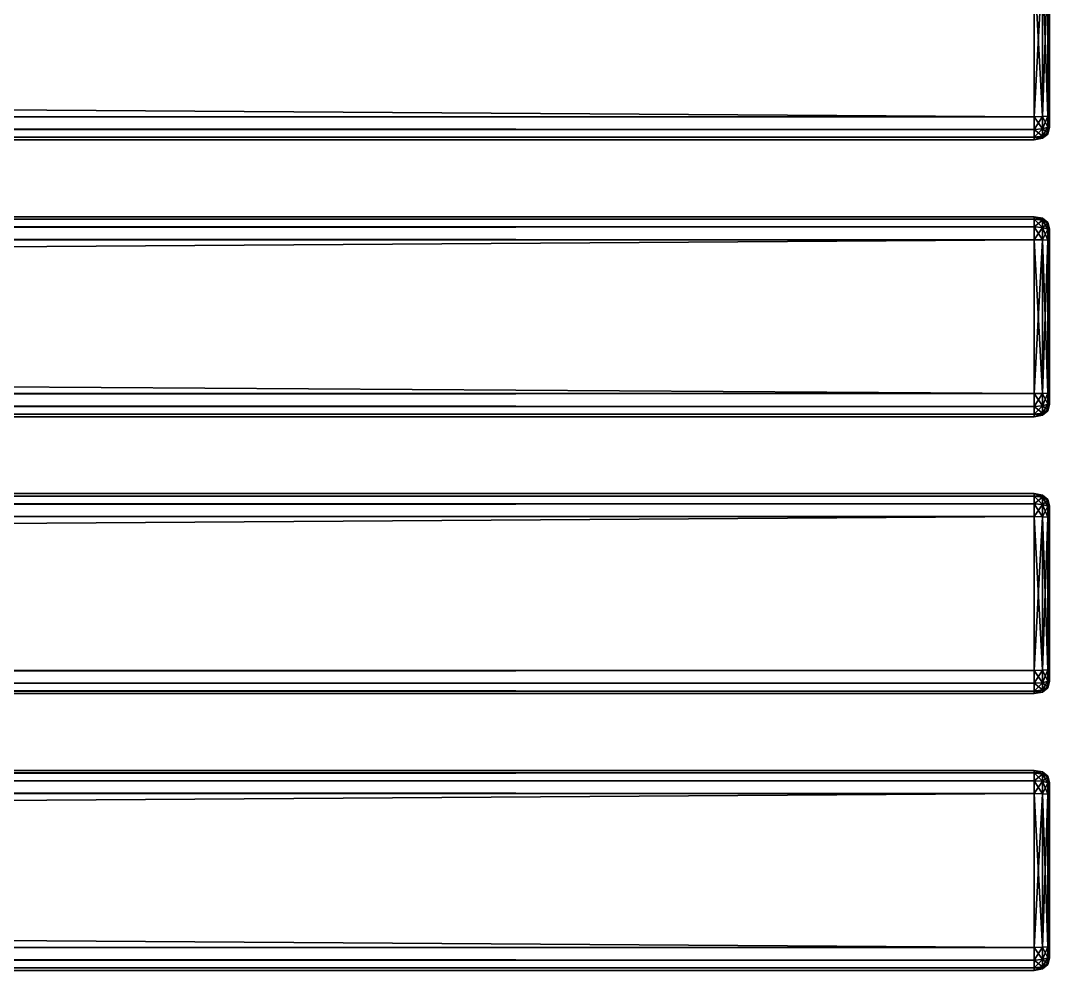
# Model space of a CAD drawing. Header units: millimetres. Extents: x -1500 to 1500, y -265 to 265.
# Drawn here: x 1366.3 to 1500, y -265 to -141.5 of the extents above; entities that cross this region are included whole.
import ezdxf

# ---------------------------------------------------------------- set-up
doc = ezdxf.new("R2010")
doc.units = ezdxf.units.MM
doc.layers.add('DREVO', color=7, linetype='Continuous', true_color=0xffffff)

msp = doc.modelspace()

# ---------------------------------------------------------------- meshes
at = {"layer": 'DREVO'}
mesh = msp.add_polyface(dxfattribs=at)
corners = [(-1498, -206, 420.01), (1498, -206, 420.01), (1498, -204.33, 419.67), (-1498, -262, 420.01), (1498, -262, 420.01), (1498, -242, 420.01), (-1498, -239, 417.01), (1498, -239, 417.01), (1498, -239, 283.01), (1498, -263.67, 280.34), (1498, -264.67, 281.34), (-1498, -264.67, 281.34), (-1498, -262, 280.01), (1498, -262, 280.01), (-1498, -242, 280.01), (1498, -242, 280.01), (1498, -265, 283.01), (-1498, -265, 283.01), (-1498, -240.33, 280.34), (1498, -240.33, 280.34), (1498, -239.33, 281.34), (-1498, -239.33, 281.34), (1498, -239.33, 418.67), (1498, -240.33, 419.67), (-1498, -239.33, 418.67), (1498, -265, 417.01), (1498, -264.67, 418.67), (-1498, -264.67, 418.67), (1498, -263.67, 419.67), (-1498, -263.67, 419.67), (-1498, -242, 420.01), (1498, 154, 420.01), (1498, 134, 420.01), (1498, 134, 420.01), (1498, 154, 420.01), (1498, 132.33, 419.67), (1498, 132.33, 419.67), (1498, 131.33, 418.67), (1498, 131.33, 418.67), (1498, 131, 417.01), (1498, 131, 417.01), (1498, 131, 283.01), (1498, 131, 283.01), (1498, 131.33, 281.34), (1498, 131.33, 281.34), (1498, 132.33, 280.34), (1498, 132.33, 280.34), (1498, 134, 280.01), (1498, 134, 280.01), (1498, 154, 280.01), (1498, 154, 280.01), (1498, 155.67, 280.34), (1498, 155.67, 280.34), (-1498, 265, 417.01), (1498, 265, 417.01), (1498, 265, 283.01)]
mesh.append_faces([[corners[k] for k in face] for face in [(0, 1, 2), (3, 4, 5), (6, 7, 8), (9, 10, 11), (12, 13, 9), (14, 15, 13), (10, 16, 17), (18, 19, 15), (20, 19, 18), (8, 20, 21), (22, 7, 6), (23, 22, 24), (25, 26, 27), (26, 28, 29), (29, 28, 4), (30, 5, 23), (31, 32, 33), (33, 34, 31), (32, 35, 36), (36, 33, 32), (35, 37, 38), (38, 36, 35), (37, 39, 40), (40, 38, 37), (39, 41, 42), (42, 40, 39), (41, 43, 44), (44, 42, 41), (43, 45, 46), (46, 44, 43), (45, 47, 48), (48, 46, 45), (47, 49, 50), (50, 48, 47), (49, 51, 52), (53, 54, 55), (17, 16, 25)]], dxfattribs={"vtx2": -1})
mesh = msp.add_polyface(dxfattribs=at)
corners = [(1498, 154, 420.01), (-1498, 154, 420.01), (-1498, 134, 420.01), (-1498, 134, 280.01), (-1498, 154, 280.01), (1498, 154, 280.01), (1498, 131, 417.01), (-1498, 131, 417.01), (-1498, 131, 283.01), (1498, 157, 283.01), (-1498, 157, 283.01), (-1498, 157, 417.01), (1498, 134, 420.01), (-1498, 132.33, 419.67), (1498, 155.67, 419.67), (-1498, 155.67, 419.67), (-1498, 132.33, 280.34), (1498, 134, 280.01), (-1498, 155.67, 280.34), (-1498, 131.33, 418.67), (1498, 131.33, 418.67), (-1498, 156.67, 418.67), (1498, 156.67, 418.67), (-1498, 131.33, 281.34), (1498, 132.33, 280.34), (1498, 131.33, 281.34), (-1498, 156.67, 281.34), (1498, 156.67, 281.34), (1498, 10, 420.01), (-1498, 10, 420.01), (-1498, -10, 420.01), (-1498, -263.67, 280.34), (-1498, -264.67, 281.34), (-1498, -264.67, 281.34), (-1498, -263.67, 280.34), (-1498, -265, 283.01), (-1498, -265, 283.01), (-1498, -265, 417.01), (-1498, -265, 417.01), (-1498, -264.67, 418.67), (-1498, -264.67, 418.67), (-1498, -263.67, 419.67), (-1498, -263.67, 419.67), (-1498, -262, 420.01), (-1498, -262, 420.01), (-1498, -242, 420.01), (-1498, -242, 420.01), (-1498, -240.33, 419.67), (-1498, -240.33, 419.67), (-1498, -239.33, 418.67), (-1498, -239.33, 418.67), (-1498, -239, 417.01), (-1498, -239, 417.01)]
mesh.append_faces([[corners[k] for k in face] for face in [(0, 1, 2), (3, 4, 5), (6, 7, 8), (9, 10, 11), (12, 2, 13), (14, 15, 1), (16, 3, 17), (5, 4, 18), (13, 19, 20), (19, 7, 6), (21, 15, 14), (11, 21, 22), (23, 16, 24), (8, 23, 25), (18, 26, 27), (26, 10, 9), (28, 29, 30), (31, 32, 33), (33, 34, 31), (32, 35, 36), (36, 33, 32), (35, 37, 38), (38, 36, 35), (37, 39, 40), (40, 38, 37), (39, 41, 42), (42, 40, 39), (41, 43, 44), (44, 42, 41), (43, 45, 46), (46, 44, 43), (45, 47, 48), (48, 46, 45), (47, 49, 50), (50, 48, 47), (49, 51, 52), (52, 50, 49)]], dxfattribs={"vtx2": -1})
mesh = msp.add_polyface(dxfattribs=at)
corners = [(1498, -62, 280.01), (1498, -82, 280.01), (-1498, -82, 280.01), (1498, -84.67, 281.34), (1498, -85, 283.01), (-1498, -85, 283.01), (-1498, -60.33, 280.34), (1498, -60.33, 280.34), (1498, -59.33, 281.34), (1498, -59, 283.01), (-1498, -59.33, 281.34), (1498, -59.33, 418.67), (1498, -59, 417.01), (-1498, -59, 417.01), (1498, -60.33, 419.67), (-1498, -59.33, 418.67), (1498, -85, 417.01), (1498, -84.67, 418.67), (-1498, -84.67, 418.67), (1498, -83.67, 419.67), (-1498, -83.67, 419.67), (1498, -82, 420.01), (-1498, -62, 420.01), (1498, -62, 420.01), (-1498, -118, 420.01), (1498, -118, 420.01), (1498, -98, 420.01), (-1498, -95, 417.01), (1498, -95, 417.01), (1498, -95, 283.01), (-1498, -121, 283.01), (1498, -121, 283.01), (1498, -121, 417.01), (1498, -119.67, 280.34), (1498, -120.67, 281.34), (-1498, -120.67, 281.34), (-1498, -118, 280.01), (1498, -118, 280.01), (1498, -98, 280.01), (-1498, -96.33, 280.34), (1498, -96.33, 280.34), (1498, -95.33, 281.34), (-1498, -95.33, 281.34), (1498, -95.33, 418.67), (1498, -96.33, 419.67), (-1498, -95.33, 418.67), (1498, -120.67, 418.67), (-1498, -120.67, 418.67), (1498, -119.67, 419.67), (-1498, -119.67, 419.67), (-1498, -98, 420.01), (-1498, -154, 420.01), (1498, -154, 420.01), (1498, -134, 420.01), (-1498, -131, 417.01), (1498, -131, 417.01), (1498, -131, 283.01), (-1498, -154, 280.01), (1498, -154, 280.01), (1498, -155.67, 280.34), (-1498, -134, 280.01), (1498, -134, 280.01), (-1498, -132.33, 280.34), (1498, -132.33, 280.34), (1498, -131.33, 281.34), (-1498, -131.33, 281.34), (1498, -131.33, 418.67), (1498, -132.33, 419.67), (-1498, -131.33, 418.67), (-1498, -134, 420.01)]
mesh.append_faces([[corners[k] for k in face] for face in [(0, 1, 2), (3, 4, 5), (6, 7, 0), (8, 7, 6), (9, 8, 10), (11, 12, 13), (14, 11, 15), (16, 17, 18), (17, 19, 20), (20, 19, 21), (22, 23, 14), (24, 25, 26), (27, 28, 29), (30, 31, 32), (33, 34, 35), (36, 37, 33), (38, 37, 36), (34, 31, 30), (39, 40, 38), (41, 40, 39), (29, 41, 42), (43, 28, 27), (44, 43, 45), (32, 46, 47), (46, 48, 49), (49, 48, 25), (50, 26, 44), (51, 52, 53), (54, 55, 56), (57, 58, 59), (60, 61, 58), (62, 63, 61), (64, 63, 62), (56, 64, 65), (66, 55, 54), (67, 66, 68), (69, 53, 67)]], dxfattribs={"vtx2": -1})
mesh = msp.add_polyface(dxfattribs=at)
corners = [(1498, -98, 420.01), (-1498, -98, 420.01), (-1498, -118, 420.01), (1498, -121, 417.01), (-1498, -121, 417.01), (-1498, -121, 283.01), (-1498, -120.67, 281.34), (-1498, -119.67, 280.34), (1498, -119.67, 280.34), (-1498, -118, 280.01), (-1498, -98, 280.01), (1498, -98, 280.01), (1498, -120.67, 281.34), (-1498, -96.33, 280.34), (-1498, -120.67, 418.67), (-1498, -119.67, 419.67), (1498, -120.67, 418.67), (1498, -118, 420.01), (1498, -134, 420.01), (-1498, -134, 420.01), (-1498, -154, 420.01), (1498, -131, 283.01), (-1498, -131, 283.01), (-1498, -131, 417.01), (1498, -157, 417.01), (-1498, -157, 417.01), (-1498, -157, 283.01), (-1498, -156.67, 281.34), (-1498, -155.67, 280.34), (1498, -155.67, 280.34), (-1498, -154, 280.01), (1498, -154, 280.01), (-1498, -134, 280.01), (1498, -156.67, 281.34), (1498, -134, 280.01), (-1498, -132.33, 280.34), (-1498, -131.33, 281.34), (1498, -131.33, 281.34), (-1498, -131.33, 418.67), (1498, -131.33, 418.67), (-1498, -132.33, 419.67), (1498, -132.33, 419.67), (-1498, -156.67, 418.67), (-1498, -155.67, 419.67), (1498, -156.67, 418.67), (1498, -154, 420.01), (1498, -170, 420.01), (-1498, -170, 420.01), (-1498, -190, 420.01), (1498, -167, 283.01), (-1498, -167, 283.01), (-1498, -167, 417.01), (1498, -191.67, 280.34), (-1498, -191.67, 280.34), (-1498, -190, 280.01), (1498, -190, 280.01), (-1498, -170, 280.01), (1498, -170, 280.01), (-1498, -168.33, 280.34), (-1498, -167.33, 281.34), (1498, -167.33, 281.34), (-1498, -167.33, 418.67), (1498, -167.33, 418.67), (-1498, -168.33, 419.67), (1498, -168.33, 419.67), (1498, -190, 420.01), (-1498, -191.67, 419.67)]
mesh.append_faces([[corners[k] for k in face] for face in [(0, 1, 2), (3, 4, 5), (6, 7, 8), (8, 7, 9), (9, 10, 11), (5, 6, 12), (11, 10, 13), (14, 4, 3), (15, 14, 16), (17, 2, 15), (18, 19, 20), (21, 22, 23), (24, 25, 26), (27, 28, 29), (29, 28, 30), (31, 30, 32), (26, 27, 33), (34, 32, 35), (35, 36, 37), (36, 22, 21), (23, 38, 39), (38, 40, 41), (42, 25, 24), (43, 42, 44), (45, 20, 43), (41, 40, 19), (46, 47, 48), (49, 50, 51), (52, 53, 54), (55, 54, 56), (57, 56, 58), (58, 59, 60), (59, 50, 49), (51, 61, 62), (61, 63, 64), (65, 48, 66), (64, 63, 47)]], dxfattribs={"vtx2": -1})
mesh = msp.add_polyface(dxfattribs=at)
corners = [(1498, -134, 420.01), (1498, -154, 420.01), (1498, -154, 420.01), (1498, -134, 420.01), (1498, -155.67, 419.67), (1498, -155.67, 419.67), (1498, -156.67, 418.67), (1498, -156.67, 418.67), (1498, -157, 417.01), (1498, -157, 283.01), (1498, -156.67, 281.34), (1498, -156.67, 281.34), (1498, -155.67, 280.34), (1498, -155.67, 280.34), (1498, -154, 280.01), (1498, -154, 280.01), (1498, -134, 280.01), (1498, -134, 280.01), (1498, -132.33, 280.34), (1498, -132.33, 280.34), (1498, -132.33, 419.67), (1498, -132.33, 419.67), (1499.11, -153.98, 419.82), (1499.11, -134.02, 419.82), (1499.11, -155.59, 419.53), (1499.11, -156.53, 418.6), (1499.11, -156.53, 281.41), (1499.11, -156.81, 283.02), (1499.11, -155.59, 280.48), (1499.11, -153.98, 280.19), (1499.11, -134.02, 280.19), (1499.11, -132.41, 280.48), (1499.11, -132.41, 419.53), (1499.11, -131.47, 418.6)]
mesh.append_faces([[corners[k] for k in face] for face in [(0, 1, 2), (2, 3, 0), (1, 4, 5), (5, 2, 1), (4, 6, 7), (7, 5, 4), (8, 7, 6), (9, 10, 11), (10, 12, 13), (13, 11, 10), (12, 14, 15), (15, 13, 12), (14, 16, 17), (17, 15, 14), (16, 18, 19), (19, 17, 16), (20, 0, 3), (3, 21, 20), (2, 22, 23), (23, 3, 2), (5, 24, 22), (22, 2, 5), (7, 25, 24), (24, 5, 7), (25, 7, 8), (11, 26, 27), (13, 28, 26), (26, 11, 13), (15, 29, 28), (28, 13, 15), (17, 30, 29), (29, 15, 17), (19, 31, 30), (30, 17, 19), (21, 32, 33), (3, 23, 32), (32, 21, 3)]], dxfattribs={"vtx2": -1})
mesh = msp.add_polyface(dxfattribs=at)
corners = [(1500, -155.31, 283.17), (1500, -155.42, 282.01), (1500, -155, 281.59), (1500, -153.83, 281.7), (1500, -134.17, 281.7), (1500, -133, 281.59), (1500, -132.58, 282.01), (1500, -132.69, 283.17), (1500, -155.31, 416.84), (1500, -155.42, 418.01), (1500, -155, 418.43), (1500, -153.83, 418.31), (1500, -134.17, 418.31), (1499.78, -153.93, 419.25), (1499.78, -134.07, 419.25), (1499.78, -155.37, 419.12), (1499.78, -156.11, 418.38), (1499.78, -156.25, 416.93), (1499.78, -156.25, 283.08), (1499.78, -156.11, 281.64), (1499.78, -155.37, 280.89), (1499.78, -153.93, 280.76), (1499.78, -134.07, 280.76), (1499.11, -153.98, 419.82), (1499.11, -134.02, 419.82), (1499.11, -155.59, 419.53), (1499.11, -156.53, 418.6), (1499.11, -155.59, 280.48), (1499.11, -153.98, 280.19), (1499.11, -134.02, 280.19)]
mesh.append_faces([[corners[k] for k in face] for face in [(0, 2, 3), (0, 3, 4), (0, 4, 5), (0, 5, 6), (0, 6, 7)]], dxfattribs={"vtx0": -1, "vtx2": -1})
mesh.append_faces([[corners[k] for k in face] for face in [(8, 0, 7), (9, 8, 7), (10, 9, 7), (11, 10, 7), (12, 11, 7)]], dxfattribs={"vtx1": -1, "vtx2": -1})
mesh.append_faces([[corners[k] for k in face] for face in [(0, 1, 2), (13, 11, 12), (12, 14, 13), (15, 10, 11), (11, 13, 15), (16, 9, 10), (10, 15, 16), (17, 8, 9), (18, 0, 8), (19, 1, 0), (0, 18, 19), (20, 2, 1), (1, 19, 20), (21, 3, 2), (2, 20, 21), (22, 4, 3), (3, 21, 22), (23, 13, 14), (14, 24, 23), (25, 15, 13), (13, 23, 25), (15, 25, 26), (27, 20, 19), (28, 21, 20), (20, 27, 28), (29, 22, 21), (21, 28, 29)]], dxfattribs={"vtx2": -1})
mesh = msp.add_polyface(dxfattribs=at)
corners = [(-1498, -157, 283.01), (1498, -157, 283.01), (1498, -157, 417.01), (1498, -155.67, 280.34), (1498, -156.67, 281.34), (-1498, -156.67, 281.34), (1498, -156.67, 418.67), (-1498, -156.67, 418.67), (1498, -155.67, 419.67), (-1498, -155.67, 419.67), (1498, -154, 420.01), (-1498, -190, 420.01), (1498, -190, 420.01), (1498, -170, 420.01), (-1498, -167, 417.01), (1498, -167, 417.01), (1498, -167, 283.01), (-1498, -193, 283.01), (1498, -193, 283.01), (1498, -193, 417.01), (1498, -191.67, 280.34), (1498, -192.67, 281.34), (-1498, -192.67, 281.34), (-1498, -190, 280.01), (1498, -190, 280.01), (-1498, -170, 280.01), (1498, -170, 280.01), (-1498, -168.33, 280.34), (1498, -168.33, 280.34), (1498, -167.33, 281.34), (-1498, -167.33, 281.34), (1498, -167.33, 418.67), (1498, -168.33, 419.67), (-1498, -167.33, 418.67), (1498, -192.67, 418.67), (-1498, -192.67, 418.67), (1498, -191.67, 419.67), (-1498, -191.67, 419.67), (-1498, -170, 420.01), (-1498, -226, 420.01), (1498, -226, 420.01), (1498, -206, 420.01), (-1498, -203, 417.01), (1498, -203, 417.01), (1498, -203, 283.01), (-1498, -229, 283.01), (1498, -229, 283.01), (1498, -229, 417.01), (1498, -227.67, 280.34), (1498, -228.67, 281.34), (-1498, -228.67, 281.34), (-1498, -226, 280.01), (1498, -226, 280.01), (1498, -206, 280.01), (-1498, -204.33, 280.34), (1498, -204.33, 280.34), (1498, -203.33, 281.34), (-1498, -203.33, 281.34), (1498, -203.33, 418.67), (1498, -204.33, 419.67), (-1498, -203.33, 418.67), (1498, -228.67, 418.67), (-1498, -228.67, 418.67), (1498, -227.67, 419.67), (-1498, -227.67, 419.67)]
mesh.append_faces([[corners[k] for k in face] for face in [(0, 1, 2), (3, 4, 5), (4, 1, 0), (2, 6, 7), (6, 8, 9), (9, 8, 10), (11, 12, 13), (14, 15, 16), (17, 18, 19), (20, 21, 22), (23, 24, 20), (25, 26, 24), (21, 18, 17), (27, 28, 26), (29, 28, 27), (16, 29, 30), (31, 15, 14), (32, 31, 33), (19, 34, 35), (34, 36, 37), (37, 36, 12), (38, 13, 32), (39, 40, 41), (42, 43, 44), (45, 46, 47), (48, 49, 50), (51, 52, 48), (53, 52, 51), (49, 46, 45), (54, 55, 53), (56, 55, 54), (44, 56, 57), (58, 43, 42), (59, 58, 60), (47, 61, 62), (61, 63, 64), (64, 63, 40)]], dxfattribs={"vtx2": -1})
mesh = msp.add_polyface(dxfattribs=at)
corners = [(1500, -170.17, 418.31), (1500, -168.69, 283.17), (1500, -168.69, 416.84), (1500, -169, 418.43), (1500, -168.58, 418), (1500, -155.42, 418.01), (1499.78, -156.11, 418.38), (1499.78, -156.25, 416.93), (1500, -155.31, 416.84), (1499.78, -156.25, 283.08), (1499.78, -168.63, 280.89), (1500, -169, 281.59), (1500, -170.17, 281.7), (1499.78, -167.89, 281.64), (1500, -168.58, 282.01), (1499.78, -167.75, 283.08), (1499.78, -167.75, 416.93), (1499.78, -167.89, 418.38), (1499.78, -168.63, 419.12), (1499.78, -170.07, 419.25), (1499.11, -156.53, 418.6), (1499.78, -155.37, 419.12), (1499.11, -156.81, 416.99), (1499.11, -156.81, 283.02), (1499.11, -156.53, 281.41), (1499.78, -156.11, 281.64), (1499.11, -155.59, 280.48), (1499.11, -168.41, 280.48), (1499.78, -170.07, 280.76), (1499.11, -167.47, 281.41), (1499.11, -167.19, 283.02), (1499.11, -167.19, 416.99), (1499.11, -167.47, 418.6), (1499.11, -168.41, 419.53), (1499.11, -170.02, 419.82)]
mesh.append_faces([[corners[k] for k in face] for face in [(3, 2, 4)]], dxfattribs={"vtx0": -1})
mesh.append_faces([[corners[k] for k in face] for face in [(0, 1, 2)]], dxfattribs={"vtx0": -1, "vtx2": -1})
mesh.append_faces([[corners[k] for k in face] for face in [(3, 0, 2)]], dxfattribs={"vtx1": -1, "vtx2": -1})
mesh.append_faces([[corners[k] for k in face] for face in [(5, 6, 7), (8, 7, 9), (10, 11, 12), (13, 14, 11), (11, 10, 13), (15, 1, 14), (14, 13, 15), (16, 2, 1), (1, 15, 16), (17, 4, 2), (2, 16, 17), (18, 3, 4), (4, 17, 18), (3, 18, 19), (20, 6, 21), (22, 7, 6), (6, 20, 22), (23, 9, 7), (7, 22, 23), (24, 25, 9), (9, 23, 24), (25, 24, 26), (27, 10, 28), (29, 13, 10), (10, 27, 29), (30, 15, 13), (13, 29, 30), (31, 16, 15), (15, 30, 31), (32, 17, 16), (16, 31, 32), (33, 18, 17), (17, 32, 33), (18, 33, 34)]], dxfattribs={"vtx2": -1})
mesh = msp.add_polyface(dxfattribs=at)
corners = [(1498, -156.67, 418.67), (1498, -157, 417.01), (1498, -157, 417.01), (1498, -157, 283.01), (1498, -157, 283.01), (1498, -156.67, 281.34), (1498, -190, 280.01), (1498, -170, 280.01), (1498, -170, 280.01), (1498, -168.33, 280.34), (1498, -168.33, 280.34), (1498, -167.33, 281.34), (1498, -167.33, 281.34), (1498, -167, 283.01), (1498, -167, 283.01), (1498, -167, 417.01), (1498, -167, 417.01), (1498, -167.33, 418.67), (1498, -167.33, 418.67), (1498, -168.33, 419.67), (1498, -168.33, 419.67), (1498, -170, 420.01), (1498, -170, 420.01), (1499.11, -156.81, 416.99), (1499.11, -156.53, 418.6), (1499.11, -156.81, 283.02), (1499.11, -168.41, 280.48), (1499.11, -170.02, 280.19), (1499.11, -167.47, 281.41), (1499.11, -167.19, 283.02), (1499.11, -167.19, 416.99), (1499.11, -167.47, 418.6), (1499.11, -168.41, 419.53), (1499.11, -170.02, 419.82)]
mesh.append_faces([[corners[k] for k in face] for face in [(0, 1, 2), (1, 3, 4), (4, 2, 1), (5, 4, 3), (6, 7, 8), (7, 9, 10), (10, 8, 7), (9, 11, 12), (12, 10, 9), (11, 13, 14), (14, 12, 11), (13, 15, 16), (16, 14, 13), (15, 17, 18), (18, 16, 15), (17, 19, 20), (20, 18, 17), (19, 21, 22), (22, 20, 19), (2, 23, 24), (4, 25, 23), (23, 2, 4), (25, 4, 5), (10, 26, 27), (27, 8, 10), (12, 28, 26), (26, 10, 12), (14, 29, 28), (28, 12, 14), (16, 30, 29), (29, 14, 16), (18, 31, 30), (30, 16, 18), (20, 32, 31), (31, 18, 20), (22, 33, 32), (32, 20, 22)]], dxfattribs={"vtx2": -1})
mesh = msp.add_polyface(dxfattribs=at)
corners = [(1500, -191.31, 283.17), (1500, -191.42, 282.01), (1500, -191, 281.59), (1500, -189.83, 281.7), (1500, -170.17, 281.7), (1500, -169, 281.59), (1500, -168.58, 282.01), (1500, -168.69, 283.17), (1500, -191.31, 416.84), (1500, -191.42, 418.01), (1500, -191, 418.43), (1500, -189.83, 418.31), (1500, -170.17, 418.31), (1499.78, -189.93, 419.25), (1499.78, -170.07, 419.25), (1499.78, -191.37, 419.12), (1499.78, -192.11, 418.38), (1499.78, -192.25, 283.08), (1499.78, -192.11, 281.64), (1499.78, -191.37, 280.89), (1499.78, -189.93, 280.76), (1499.78, -170.07, 280.76), (1499.78, -168.63, 280.89), (1500, -169, 418.43), (1499.11, -189.98, 419.82), (1499.11, -170.02, 419.82), (1499.11, -191.59, 419.53), (1499.11, -189.98, 280.19), (1499.11, -191.59, 280.48), (1499.11, -170.02, 280.19), (1499.11, -168.41, 280.48), (1499.78, -168.63, 419.12)]
mesh.append_faces([[corners[k] for k in face] for face in [(0, 2, 3), (0, 3, 4), (0, 4, 5), (0, 5, 6), (0, 6, 7)]], dxfattribs={"vtx0": -1, "vtx2": -1})
mesh.append_faces([[corners[k] for k in face] for face in [(8, 0, 7), (9, 8, 7), (10, 9, 7), (11, 10, 7), (12, 11, 7)]], dxfattribs={"vtx1": -1, "vtx2": -1})
mesh.append_faces([[corners[k] for k in face] for face in [(0, 1, 2), (13, 11, 12), (12, 14, 13), (15, 10, 11), (11, 13, 15), (16, 9, 10), (10, 15, 16), (17, 0, 8), (18, 1, 0), (19, 2, 1), (1, 18, 19), (20, 3, 2), (2, 19, 20), (21, 4, 3), (3, 20, 21), (4, 21, 22), (14, 12, 23), (24, 13, 14), (14, 25, 24), (26, 15, 13), (13, 24, 26), (27, 20, 19), (19, 28, 27), (29, 21, 20), (20, 27, 29), (21, 29, 30), (25, 14, 31)]], dxfattribs={"vtx2": -1})
mesh = msp.add_polyface(dxfattribs=at)
corners = [(1498, -170, 420.01), (1498, -190, 420.01), (1498, -190, 420.01), (1498, -170, 420.01), (1498, -191.67, 419.67), (1498, -191.67, 419.67), (1498, -192.67, 418.67), (1498, -192.67, 418.67), (1498, -193, 417.01), (1498, -193, 417.01), (1498, -193, 283.01), (1498, -193, 283.01), (1498, -192.67, 281.34), (1498, -192.67, 281.34), (1498, -191.67, 280.34), (1498, -191.67, 280.34), (1498, -190, 280.01), (1498, -190, 280.01), (1498, -170, 280.01), (1498, -203, 283.01), (1498, -203, 417.01), (1498, -203, 417.01), (1498, -203, 283.01), (1499.11, -189.98, 419.82), (1499.11, -170.02, 419.82), (1499.11, -191.59, 419.53), (1499.11, -192.53, 418.6), (1499.11, -192.81, 416.99), (1499.11, -192.81, 283.02), (1499.11, -192.53, 281.41), (1499.11, -191.59, 280.48), (1499.11, -189.98, 280.19), (1499.11, -170.02, 280.19)]
mesh.append_faces([[corners[k] for k in face] for face in [(0, 1, 2), (2, 3, 0), (1, 4, 5), (5, 2, 1), (4, 6, 7), (7, 5, 4), (6, 8, 9), (9, 7, 6), (8, 10, 11), (11, 9, 8), (10, 12, 13), (13, 11, 10), (12, 14, 15), (15, 13, 12), (14, 16, 17), (17, 15, 14), (18, 17, 16), (19, 20, 21), (21, 22, 19), (2, 23, 24), (24, 3, 2), (5, 25, 23), (23, 2, 5), (7, 26, 25), (25, 5, 7), (9, 27, 26), (26, 7, 9), (11, 28, 27), (27, 9, 11), (13, 29, 28), (28, 11, 13), (15, 30, 29), (29, 13, 15), (17, 31, 30), (30, 15, 17), (18, 32, 31), (31, 17, 18)]], dxfattribs={"vtx2": -1})
mesh = msp.add_polyface(dxfattribs=at)
corners = [(1498, -193, 417.01), (-1498, -193, 417.01), (-1498, -193, 283.01), (-1498, -192.67, 281.34), (-1498, -191.67, 280.34), (1498, -191.67, 280.34), (1498, -192.67, 281.34), (-1498, -192.67, 418.67), (-1498, -191.67, 419.67), (1498, -192.67, 418.67), (1498, -206, 420.01), (-1498, -206, 420.01), (-1498, -226, 420.01), (1498, -203, 283.01), (-1498, -203, 283.01), (-1498, -203, 417.01), (1498, -229, 417.01), (-1498, -229, 417.01), (-1498, -229, 283.01), (-1498, -228.67, 281.34), (-1498, -227.67, 280.34), (1498, -227.67, 280.34), (-1498, -226, 280.01), (-1498, -206, 280.01), (1498, -206, 280.01), (1498, -228.67, 281.34), (-1498, -204.33, 280.34), (-1498, -203.33, 281.34), (1498, -203.33, 281.34), (-1498, -203.33, 418.67), (1498, -203.33, 418.67), (-1498, -204.33, 419.67), (1498, -204.33, 419.67), (-1498, -228.67, 418.67), (-1498, -227.67, 419.67), (1498, -228.67, 418.67), (1498, -226, 420.01), (1498, -242, 420.01), (-1498, -242, 420.01), (-1498, -262, 420.01), (1498, -239, 283.01), (-1498, -239, 283.01), (-1498, -239, 417.01), (-1498, -264.67, 281.34), (-1498, -263.67, 280.34), (1498, -263.67, 280.34), (-1498, -262, 280.01), (1498, -262, 280.01), (-1498, -242, 280.01), (-1498, -265, 283.01), (1498, -264.67, 281.34), (1498, -242, 280.01), (-1498, -240.33, 280.34), (-1498, -239.33, 281.34), (1498, -239.33, 281.34), (-1498, -239.33, 418.67), (1498, -239.33, 418.67), (-1498, -240.33, 419.67), (1498, -240.33, 419.67), (-1498, -264.67, 418.67), (-1498, -265, 417.01), (1498, -265, 417.01), (-1498, -263.67, 419.67), (1498, -264.67, 418.67), (1498, -262, 420.01)]
mesh.append_faces([[corners[k] for k in face] for face in [(0, 1, 2), (3, 4, 5), (2, 3, 6), (7, 1, 0), (8, 7, 9), (10, 11, 12), (13, 14, 15), (16, 17, 18), (19, 20, 21), (21, 20, 22), (22, 23, 24), (18, 19, 25), (24, 23, 26), (26, 27, 28), (27, 14, 13), (15, 29, 30), (29, 31, 32), (33, 17, 16), (34, 33, 35), (36, 12, 34), (32, 31, 11), (37, 38, 39), (40, 41, 42), (43, 44, 45), (45, 44, 46), (47, 46, 48), (49, 43, 50), (51, 48, 52), (52, 53, 54), (53, 41, 40), (42, 55, 56), (55, 57, 58), (59, 60, 61), (62, 59, 63), (64, 39, 62), (58, 57, 38), (61, 60, 49)]], dxfattribs={"vtx2": -1})
mesh = msp.add_polyface(dxfattribs=at)
corners = [(1500, -205, 418.43), (1500, -204.69, 416.84), (1500, -204.58, 418), (1499.78, -192.25, 416.93), (1500, -191.31, 416.84), (1500, -191.42, 418.01), (1499.78, -192.11, 418.38), (1499.78, -192.25, 283.08), (1500, -191.31, 283.17), (1499.78, -192.11, 281.64), (1499.78, -203.89, 281.64), (1500, -204.58, 282.01), (1500, -205, 281.59), (1499.78, -204.63, 280.89), (1499.78, -203.75, 283.08), (1500, -204.69, 283.17), (1499.78, -203.75, 416.93), (1499.78, -203.89, 418.38), (1499.78, -204.63, 419.12), (1499.11, -192.53, 418.6), (1499.78, -191.37, 419.12), (1499.11, -191.59, 419.53), (1499.11, -192.81, 416.99), (1499.11, -192.81, 283.02), (1499.11, -192.53, 281.41), (1499.11, -191.59, 280.48), (1499.78, -191.37, 280.89), (1499.11, -204.41, 280.48), (1499.78, -206.07, 280.76), (1499.11, -203.47, 281.41), (1499.11, -203.19, 283.02), (1499.11, -203.19, 416.99), (1499.11, -203.47, 418.6), (1499.11, -204.41, 419.53), (1499.11, -206.02, 419.82)]
mesh.append_faces([[corners[k] for k in face] for face in [(0, 1, 2)]], dxfattribs={"vtx0": -1})
mesh.append_faces([[corners[k] for k in face] for face in [(3, 4, 5), (5, 6, 3), (4, 3, 7), (8, 7, 9), (10, 11, 12), (12, 13, 10), (14, 15, 11), (11, 10, 14), (16, 1, 15), (15, 14, 16), (17, 2, 1), (1, 16, 17), (18, 0, 2), (2, 17, 18), (19, 6, 20), (20, 21, 19), (22, 3, 6), (6, 19, 22), (23, 7, 3), (3, 22, 23), (24, 9, 7), (7, 23, 24), (25, 26, 9), (9, 24, 25), (27, 13, 28), (29, 10, 13), (13, 27, 29), (30, 14, 10), (10, 29, 30), (31, 16, 14), (14, 30, 31), (32, 17, 16), (16, 31, 32), (33, 18, 17), (17, 32, 33), (18, 33, 34)]], dxfattribs={"vtx2": -1})
mesh = msp.add_polyface(dxfattribs=at)
corners = [(1498, -206, 420.01), (1498, -226, 420.01), (1498, -226, 420.01), (1498, -206, 420.01), (1498, -227.67, 280.34), (1498, -226, 280.01), (1498, -226, 280.01), (1498, -206, 280.01), (1498, -206, 280.01), (1498, -204.33, 280.34), (1498, -204.33, 280.34), (1498, -203.33, 281.34), (1498, -203.33, 281.34), (1498, -203, 283.01), (1498, -203, 283.01), (1498, -203, 417.01), (1498, -203.33, 418.67), (1498, -203.33, 418.67), (1498, -203, 417.01), (1498, -204.33, 419.67), (1498, -204.33, 419.67), (1499.11, -225.98, 419.82), (1499.11, -206.02, 419.82), (1498, -227.67, 419.67), (1499.11, -225.98, 280.19), (1499.11, -227.59, 280.48), (1499.11, -206.02, 280.19), (1499.11, -204.41, 280.48), (1499.11, -203.47, 281.41), (1499.11, -203.19, 283.02), (1499.11, -203.19, 416.99), (1499.11, -203.47, 418.6), (1499.11, -204.41, 419.53)]
mesh.append_faces([[corners[k] for k in face] for face in [(0, 1, 2), (2, 3, 0), (4, 5, 6), (5, 7, 8), (8, 6, 5), (7, 9, 10), (10, 8, 7), (9, 11, 12), (12, 10, 9), (11, 13, 14), (14, 12, 11), (15, 16, 17), (17, 18, 15), (16, 19, 20), (20, 17, 16), (19, 0, 3), (3, 20, 19), (2, 21, 22), (22, 3, 2), (21, 2, 23), (6, 24, 25), (8, 26, 24), (24, 6, 8), (10, 27, 26), (26, 8, 10), (12, 28, 27), (27, 10, 12), (14, 29, 28), (28, 12, 14), (18, 30, 29), (29, 14, 18), (17, 31, 30), (30, 18, 17), (20, 32, 31), (31, 17, 20), (3, 22, 32), (32, 20, 3)]], dxfattribs={"vtx2": -1})
mesh = msp.add_polyface(dxfattribs=at)
corners = [(1500, -227.31, 283.17), (1500, -227.42, 282.01), (1500, -227, 281.59), (1500, -225.83, 281.7), (1500, -206.17, 281.7), (1500, -205, 281.59), (1500, -204.58, 282.01), (1500, -204.69, 283.17), (1500, -227.31, 416.84), (1500, -227.42, 418.01), (1500, -227, 418.43), (1500, -225.83, 418.31), (1500, -206.17, 418.31), (1500, -204.69, 416.84), (1500, -205, 418.43), (1499.78, -225.92, 419.25), (1499.78, -206.07, 419.25), (1499.78, -227.37, 419.12), (1499.78, -228.11, 418.38), (1499.78, -227.37, 280.89), (1499.78, -225.92, 280.76), (1499.78, -206.07, 280.76), (1499.78, -204.63, 280.89), (1499.78, -204.63, 419.12), (1499.11, -225.98, 419.82), (1499.11, -206.02, 419.82), (1499.11, -227.59, 419.53), (1499.11, -225.98, 280.19), (1499.11, -227.59, 280.48), (1499.11, -206.02, 280.19), (1499.11, -204.41, 280.48)]
mesh.append_faces([[corners[k] for k in face] for face in [(0, 2, 3), (0, 3, 4), (0, 4, 5), (0, 5, 6), (0, 6, 7), (12, 7, 13)]], dxfattribs={"vtx0": -1, "vtx2": -1})
mesh.append_faces([[corners[k] for k in face] for face in [(8, 0, 7), (9, 8, 7), (10, 9, 7), (11, 10, 7), (12, 11, 7), (14, 12, 13)]], dxfattribs={"vtx1": -1, "vtx2": -1})
mesh.append_faces([[corners[k] for k in face] for face in [(0, 1, 2), (15, 11, 12), (12, 16, 15), (17, 10, 11), (11, 15, 17), (10, 17, 18), (19, 2, 1), (20, 3, 2), (2, 19, 20), (21, 4, 3), (3, 20, 21), (22, 5, 4), (4, 21, 22), (16, 12, 14), (14, 23, 16), (24, 15, 16), (16, 25, 24), (26, 17, 15), (15, 24, 26), (27, 20, 19), (19, 28, 27), (29, 21, 20), (20, 27, 29), (21, 29, 30), (25, 16, 23)]], dxfattribs={"vtx2": -1})
mesh = msp.add_polyface(dxfattribs=at)
corners = [(1498, -226, 420.01), (1498, -227.67, 419.67), (1498, -227.67, 419.67), (1498, -226, 420.01), (1498, -228.67, 418.67), (1498, -228.67, 418.67), (1498, -229, 417.01), (1498, -229, 417.01), (1498, -229, 283.01), (1498, -229, 283.01), (1498, -228.67, 281.34), (1498, -228.67, 281.34), (1498, -227.67, 280.34), (1498, -227.67, 280.34), (1498, -226, 280.01), (1498, -240.33, 280.34), (1498, -239.33, 281.34), (1498, -239.33, 281.34), (1498, -239, 283.01), (1498, -239, 283.01), (1498, -239, 417.01), (1498, -239, 417.01), (1498, -239.33, 418.67), (1498, -239.33, 418.67), (1498, -240.33, 419.67), (1499.11, -227.59, 419.53), (1499.11, -225.98, 419.82), (1499.11, -228.53, 418.6), (1499.11, -228.81, 416.99), (1499.11, -228.81, 283.02), (1499.11, -228.53, 281.41), (1499.11, -227.59, 280.48), (1499.11, -239.47, 281.41), (1499.11, -239.19, 283.02), (1499.11, -239.19, 416.99), (1499.11, -239.47, 418.6)]
mesh.append_faces([[corners[k] for k in face] for face in [(0, 1, 2), (2, 3, 0), (1, 4, 5), (5, 2, 1), (4, 6, 7), (7, 5, 4), (6, 8, 9), (9, 7, 6), (8, 10, 11), (11, 9, 8), (10, 12, 13), (13, 11, 10), (14, 13, 12), (15, 16, 17), (16, 18, 19), (19, 17, 16), (18, 20, 21), (21, 19, 18), (20, 22, 23), (23, 21, 20), (24, 23, 22), (2, 25, 26), (5, 27, 25), (25, 2, 5), (7, 28, 27), (27, 5, 7), (9, 29, 28), (28, 7, 9), (11, 30, 29), (29, 9, 11), (13, 31, 30), (30, 11, 13), (31, 13, 14), (32, 17, 19), (33, 19, 21), (34, 21, 23), (35, 23, 24)]], dxfattribs={"vtx2": -1})
mesh = msp.add_polyface(dxfattribs=at)
corners = [(1499.78, -228.11, 418.38), (1500, -227.42, 418.01), (1500, -227, 418.43), (1499.78, -228.25, 416.93), (1500, -227.31, 416.84), (1499.78, -228.25, 283.08), (1500, -227.31, 283.17), (1499.78, -228.11, 281.64), (1500, -227.42, 282.01), (1499.78, -227.37, 280.89), (1499.78, -239.75, 283.08), (1500, -240.69, 283.17), (1500, -240.58, 282.01), (1499.78, -239.89, 281.64), (1499.78, -239.75, 416.93), (1500, -240.69, 416.84), (1499.78, -239.89, 418.38), (1499.11, -228.53, 418.6), (1499.78, -227.37, 419.12), (1499.11, -227.59, 419.53), (1499.11, -228.81, 416.99), (1499.11, -228.81, 283.02), (1499.11, -228.53, 281.41), (1499.11, -227.59, 280.48), (1499.11, -239.47, 281.41), (1499.78, -240.63, 280.89), (1499.11, -240.41, 280.48), (1498, -239.33, 281.34), (1499.11, -239.19, 283.02), (1498, -239, 283.01), (1499.11, -239.19, 416.99), (1498, -239, 417.01), (1499.11, -239.47, 418.6), (1498, -239.33, 418.67), (1499.11, -240.41, 419.53), (1499.78, -240.63, 419.12), (1498, -240.33, 419.67)]
mesh.append_faces([[corners[k] for k in face] for face in [(0, 1, 2), (3, 4, 1), (1, 0, 3), (5, 6, 4), (4, 3, 5), (7, 8, 6), (6, 5, 7), (8, 7, 9), (10, 11, 12), (12, 13, 10), (11, 10, 14), (15, 14, 16), (17, 0, 18), (18, 19, 17), (20, 3, 0), (0, 17, 20), (21, 5, 3), (3, 20, 21), (22, 7, 5), (5, 21, 22), (23, 9, 7), (7, 22, 23), (24, 13, 25), (25, 26, 24), (27, 24, 26), (28, 10, 13), (13, 24, 28), (29, 28, 24), (30, 14, 10), (10, 28, 30), (31, 30, 28), (32, 16, 14), (14, 30, 32), (33, 32, 30), (34, 35, 16), (16, 32, 34), (36, 34, 32)]], dxfattribs={"vtx2": -1})
mesh = msp.add_polyface(dxfattribs=at)
corners = [(1498, -242, 420.01), (1498, -262, 420.01), (1498, -262, 420.01), (1498, -242, 420.01), (1498, -263.67, 419.67), (1498, -263.67, 419.67), (1498, -264.67, 418.67), (1498, -264.67, 418.67), (1498, -265, 417.01), (1498, -265, 417.01), (1498, -265, 283.01), (1498, -265, 283.01), (1498, -264.67, 281.34), (1498, -264.67, 281.34), (1498, -263.67, 280.34), (1498, -263.67, 280.34), (1498, -262, 280.01), (1498, -262, 280.01), (1498, -242, 280.01), (1498, -242, 280.01), (1498, -240.33, 280.34), (1498, -240.33, 280.34), (1498, -239.33, 281.34), (1498, -239.33, 418.67), (1498, -240.33, 419.67), (1498, -240.33, 419.67), (1499.11, -261.98, 419.82), (1499.11, -242.02, 419.82), (1499.11, -263.59, 419.53), (1499.11, -264.53, 418.6), (1499.11, -264.81, 416.99), (1499.11, -264.81, 283.02), (1499.11, -264.53, 281.41), (1499.11, -263.59, 280.48), (1499.11, -261.98, 280.19), (1499.11, -242.02, 280.19), (1499.11, -240.41, 280.48), (1499.11, -240.41, 419.53)]
mesh.append_faces([[corners[k] for k in face] for face in [(0, 1, 2), (2, 3, 0), (1, 4, 5), (5, 2, 1), (4, 6, 7), (7, 5, 4), (6, 8, 9), (9, 7, 6), (8, 10, 11), (11, 9, 8), (10, 12, 13), (13, 11, 10), (12, 14, 15), (15, 13, 12), (14, 16, 17), (17, 15, 14), (16, 18, 19), (19, 17, 16), (18, 20, 21), (21, 19, 18), (22, 21, 20), (23, 24, 25), (24, 0, 3), (3, 25, 24), (2, 26, 27), (27, 3, 2), (26, 2, 5), (28, 5, 7), (29, 7, 9), (30, 9, 11), (31, 11, 13), (32, 13, 15), (33, 15, 17), (34, 17, 19), (35, 19, 21), (36, 21, 22), (37, 25, 3)]], dxfattribs={"vtx2": -1})
mesh = msp.add_polyface(dxfattribs=at)
corners = [(1500, -263.31, 283.17), (1500, -261.83, 281.7), (1500, -242.17, 281.7), (1500, -241, 281.59), (1500, -240.58, 282.01), (1500, -240.69, 283.17), (1500, -263.31, 416.84), (1500, -263.42, 418), (1500, -263, 418.43), (1500, -261.83, 418.31), (1500, -242.17, 418.31), (1500, -240.69, 416.84), (1500, -241, 418.43), (1500, -240.58, 418), (1499.78, -261.93, 419.25), (1499.78, -242.07, 419.25), (1499.78, -242.07, 280.76), (1499.78, -261.93, 280.76), (1499.78, -240.63, 280.89), (1499.78, -239.89, 281.64), (1499.78, -239.75, 416.93), (1499.78, -239.89, 418.38), (1499.78, -240.63, 419.12), (1499.11, -261.98, 419.82), (1499.11, -242.02, 419.82), (1499.11, -242.02, 280.19), (1499.11, -261.98, 280.19), (1498, -242, 280.01), (1499.11, -240.41, 280.48), (1498, -240.33, 280.34), (1499.11, -240.41, 419.53), (1498, -242, 420.01)]
mesh.append_faces([[corners[k] for k in face] for face in [(12, 11, 13)]], dxfattribs={"vtx0": -1})
mesh.append_faces([[corners[k] for k in face] for face in [(0, 1, 2), (0, 2, 3), (0, 3, 4), (0, 4, 5), (10, 5, 11)]], dxfattribs={"vtx0": -1, "vtx2": -1})
mesh.append_faces([[corners[k] for k in face] for face in [(6, 0, 5), (7, 6, 5), (8, 7, 5), (9, 8, 5), (10, 9, 5), (12, 10, 11)]], dxfattribs={"vtx1": -1, "vtx2": -1})
mesh.append_faces([[corners[k] for k in face] for face in [(14, 9, 10), (10, 15, 14), (16, 2, 1), (1, 17, 16), (18, 3, 2), (2, 16, 18), (19, 4, 3), (3, 18, 19), (20, 11, 5), (21, 13, 11), (22, 12, 13), (13, 21, 22), (15, 10, 12), (12, 22, 15), (23, 14, 15), (15, 24, 23), (25, 16, 17), (17, 26, 25), (27, 25, 26), (28, 18, 16), (16, 25, 28), (29, 28, 25), (24, 15, 22), (22, 30, 24), (31, 24, 30)]], dxfattribs={"vtx2": -1})
mesh = msp.add_polyface(dxfattribs=at)
corners = [(1500, -263.31, 283.17), (1500, -263.42, 282.01), (1500, -263, 281.59), (1500, -261.83, 281.7), (1499.78, -263.37, 419.12), (1500, -263, 418.43), (1500, -261.83, 418.31), (1499.78, -261.93, 419.25), (1499.78, -264.11, 418.38), (1500, -263.42, 418), (1499.78, -264.25, 416.93), (1500, -263.31, 416.84), (1499.78, -264.25, 283.08), (1499.78, -264.11, 281.64), (1499.78, -263.37, 280.89), (1499.78, -261.93, 280.76), (1499.11, -263.59, 419.53), (1499.11, -261.98, 419.82), (1498, -263.67, 419.67), (1499.11, -264.53, 418.6), (1498, -264.67, 418.67), (1499.11, -264.81, 416.99), (1498, -265, 417.01), (1499.11, -264.81, 283.02), (1498, -265, 283.01), (1499.11, -264.53, 281.41), (1498, -264.67, 281.34), (1499.11, -263.59, 280.48), (1498, -263.67, 280.34), (1499.11, -261.98, 280.19), (1498, -262, 280.01)]
mesh.append_faces([[corners[k] for k in face] for face in [(0, 2, 3)]], dxfattribs={"vtx0": -1, "vtx2": -1})
mesh.append_faces([[corners[k] for k in face] for face in [(0, 1, 2), (4, 5, 6), (6, 7, 4), (8, 9, 5), (5, 4, 8), (10, 11, 9), (9, 8, 10), (12, 0, 11), (11, 10, 12), (13, 1, 0), (0, 12, 13), (14, 2, 1), (1, 13, 14), (15, 3, 2), (2, 14, 15), (16, 4, 7), (7, 17, 16), (18, 16, 17), (19, 8, 4), (4, 16, 19), (20, 19, 16), (21, 10, 8), (8, 19, 21), (22, 21, 19), (23, 12, 10), (10, 21, 23), (24, 23, 21), (25, 13, 12), (12, 23, 25), (26, 25, 23), (27, 14, 13), (13, 25, 27), (28, 27, 25), (29, 15, 14), (14, 27, 29), (30, 29, 27)]], dxfattribs={"vtx2": -1})

doc.saveas('drawing.dxf')
